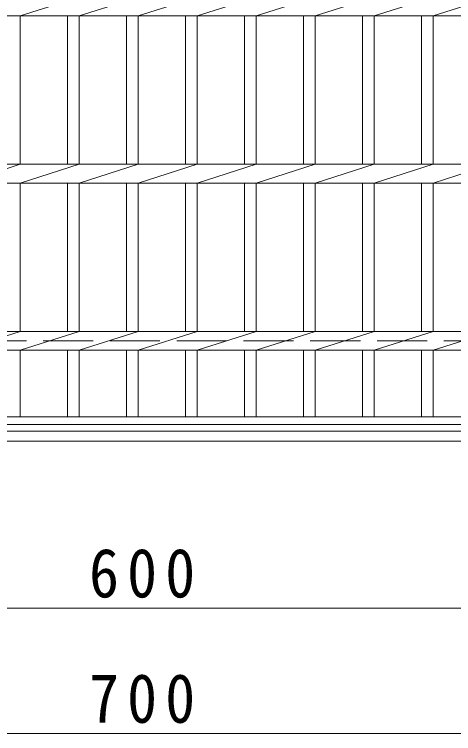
# Model space of a CAD drawing. Units: millimetres at full size, sheet at 1:10. Extents: x -1532 to 1931, y -1938 to 1629.
# Drawn here: x -963.7 to -700.7, y 523.4 to 953.7 of the extents above; entities that cross this region are included whole.
import ezdxf

# ---------------------------------------------------------------- set-up
doc = ezdxf.new("R2010")
doc.units = ezdxf.units.MM
doc.header["$LTSCALE"] = 10
doc.linetypes.add('DASHED3', pattern=[4, 3, -1])
for name, color, linetype, lineweight in [('C-1', 2, 'Continuous', 9), ('C-2', 3, 'Continuous', 9), ('C-4', 7, 'Continuous', 9)]:
    doc.layers.add(name, color=color, linetype=linetype, lineweight=lineweight)
doc.styles.add('ＭＳ ゴシック', font='')
doc.styles.get('ＭＳ ゴシック').set_extended_font_data('MS Gothic')

msp = doc.modelspace()

# ---------------------------------------------------------------- linework, layer by layer
at = {"layer": 'C-1', "linetype": 'DASHED3'}
msp.add_line((-1186.5, 758.35), (-586.5, 758.35), dxfattribs=at)
at = {"layer": 'C-1'}
for p, q in [((-1240.5, 704.35), (-532.5, 704.35)), ((-1246.5, 698.35), (-526.5, 698.35))]:
    msp.add_line(p, q, dxfattribs=at)
at = {"layer": 'C-2'}
for p, q in [((-960.2, 952.7), (-924.8, 964)), ((-924.8, 952.7), (-889.5, 964)), ((-889.5, 952.7), (-854.2, 964)), ((-854.2, 952.7), (-818.9, 964)), ((-818.9, 952.7), (-783.6, 964)), ((-783.6, 952.7), (-748.3, 964)), ((-748.3, 952.7), (-712.9, 964)), ((-712.9, 952.7), (-677.6, 964)), ((-1236.5, 952.7), (-536.5, 952.7)), ((-960.2, 864), (-960.2, 952.7)), ((-931.8, 864), (-931.8, 952.7)), ((-924.8, 864), (-924.8, 952.7)), ((-896.5, 864), (-896.5, 952.7)), ((-889.5, 864), (-889.5, 952.7)), ((-861.2, 864), (-861.2, 952.7)), ((-854.2, 864), (-854.2, 952.7)), ((-825.9, 864), (-825.9, 952.7)), ((-818.9, 864), (-818.9, 952.7)), ((-790.6, 864), (-790.6, 952.7)), ((-783.6, 864), (-783.6, 952.7)), ((-755.3, 864), (-755.3, 952.7)), ((-748.3, 864), (-748.3, 952.7)), ((-719.9, 864), (-719.9, 952.7)), ((-712.9, 864), (-712.9, 952.7)), ((-1236.5, 864), (-536.5, 864)), ((-995.5, 852.7), (-960.2, 864)), ((-960.2, 852.7), (-924.8, 864)), ((-924.8, 852.7), (-889.5, 864)), ((-889.5, 852.7), (-854.2, 864)), ((-854.2, 852.7), (-818.9, 864)), ((-818.9, 852.7), (-783.6, 864)), ((-783.6, 852.7), (-748.3, 864)), ((-748.3, 852.7), (-712.9, 864)), ((-712.9, 852.7), (-677.6, 864)), ((-1236.5, 852.7), (-536.5, 852.7)), ((-960.2, 764), (-960.2, 852.7)), ((-931.8, 764), (-931.8, 852.7)), ((-924.8, 764), (-924.8, 852.7)), ((-896.5, 764), (-896.5, 852.7)), ((-889.5, 764), (-889.5, 852.7)), ((-861.2, 764), (-861.2, 852.7)), ((-854.2, 764), (-854.2, 852.7)), ((-825.9, 764), (-825.9, 852.7)), ((-818.9, 764), (-818.9, 852.7)), ((-790.6, 764), (-790.6, 852.7)), ((-783.6, 764), (-783.6, 852.7)), ((-755.3, 764), (-755.3, 852.7)), ((-748.3, 764), (-748.3, 852.7)), ((-719.9, 764), (-719.9, 852.7)), ((-712.9, 764), (-712.9, 852.7)), ((-1143.7, 764), (-642.3, 764)), ((-995.5, 752.7), (-960.2, 764)), ((-960.2, 752.7), (-924.8, 764)), ((-924.8, 752.7), (-889.5, 764)), ((-889.5, 752.7), (-854.2, 764)), ((-854.2, 752.7), (-818.9, 764)), ((-818.9, 752.7), (-783.6, 764)), ((-783.6, 752.7), (-748.3, 764)), ((-748.3, 752.7), (-712.9, 764)), ((-712.9, 752.7), (-677.6, 764)), ((-1143.7, 752.7), (-642.3, 752.7)), ((-960.2, 712.85), (-960.2, 752.7)), ((-931.8, 712.85), (-931.8, 752.7)), ((-924.8, 712.85), (-924.8, 752.7)), ((-896.5, 712.85), (-896.5, 752.7)), ((-889.5, 712.85), (-889.5, 752.7)), ((-861.2, 712.85), (-861.2, 752.7)), ((-854.2, 712.85), (-854.2, 752.7)), ((-825.9, 712.85), (-825.9, 752.7)), ((-818.9, 712.85), (-818.9, 752.7)), ((-790.6, 712.85), (-790.6, 752.7)), ((-783.6, 712.85), (-783.6, 752.7)), ((-755.3, 712.85), (-755.3, 752.7)), ((-748.3, 712.85), (-748.3, 752.7)), ((-719.9, 712.85), (-719.9, 752.7)), ((-712.9, 712.85), (-712.9, 752.7)), ((-536.5, 712.85), (-1236.5, 712.85)), ((-536.5, 708.35), (-1236.5, 708.35))]:
    msp.add_line(p, q, dxfattribs=at)
at = {"layer": 'C-4'}
for p, q in [((-1186.5, 598.35), (-586.5, 598.35)), ((-1236.5, 523.35), (-536.5, 523.35))]:
    msp.add_line(p, q, dxfattribs=at)

# ---------------------------------------------------------------- texts
at = {"layer": 'C-4', "color": 2, "char_height": 29.33, "attachment_point": 7, "style": 'ＭＳ ゴシック'}
for s, insert in [('\\T1.27;\\W0.9;600', (-919, 604.35)), ('\\T1.27;\\W0.9;700', (-919, 529.35))]:
    msp.add_mtext(s, dxfattribs=dict(at, insert=insert))

doc.saveas('drawing.dxf')
